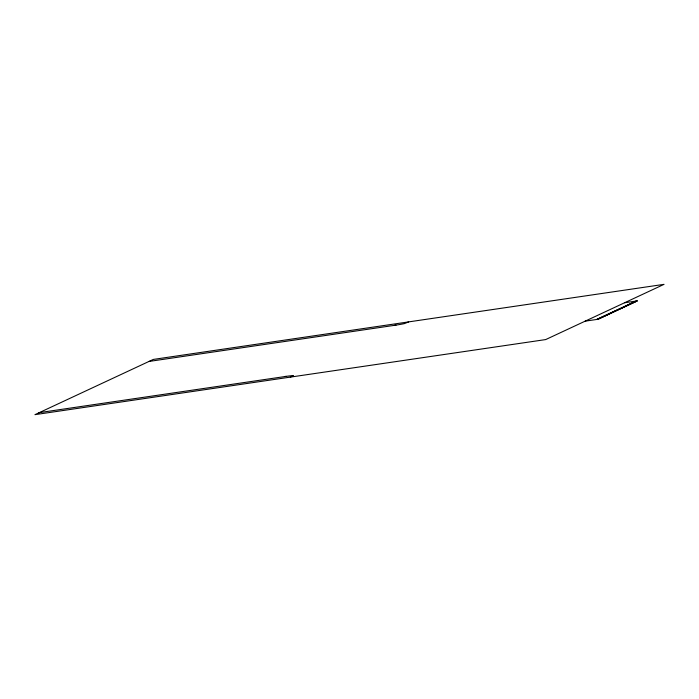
<?xml version="1.0" encoding="UTF-8"?>
<svg xmlns="http://www.w3.org/2000/svg" width="699" height="699" viewBox="0 0 699 699"><rect width="100%" height="100%" fill="white"/><g stroke="black" fill="none" stroke-linecap="round" stroke-linejoin="round"><path stroke-width="1.05" d="M293.196 375.721L290.312 377.119M39.31 412.628L153.308 359.426L664.05 284.344L545.692 339.574L34.95 414.656L39.301 412.628L38.847 412.698L288.093 376.088A10.459 0.489 -8.8 0 1 292.951 375.66L293.196 375.721M408.67 321.889L404.616 323.55A10.459 0.489 -8.8 0 1 396.01 325.122L148.974 361.453M596.64 319.478L636.09 301.068M597.164 319.399L636.623 300.989M585.15 321.164L597.916 319.286L637.278 300.893M597.916 319.286L637.366 300.876L624.6 302.754M394.577 325.341L396.01 325.122M284.895 376.525L286.188 376.342"/></g></svg>
